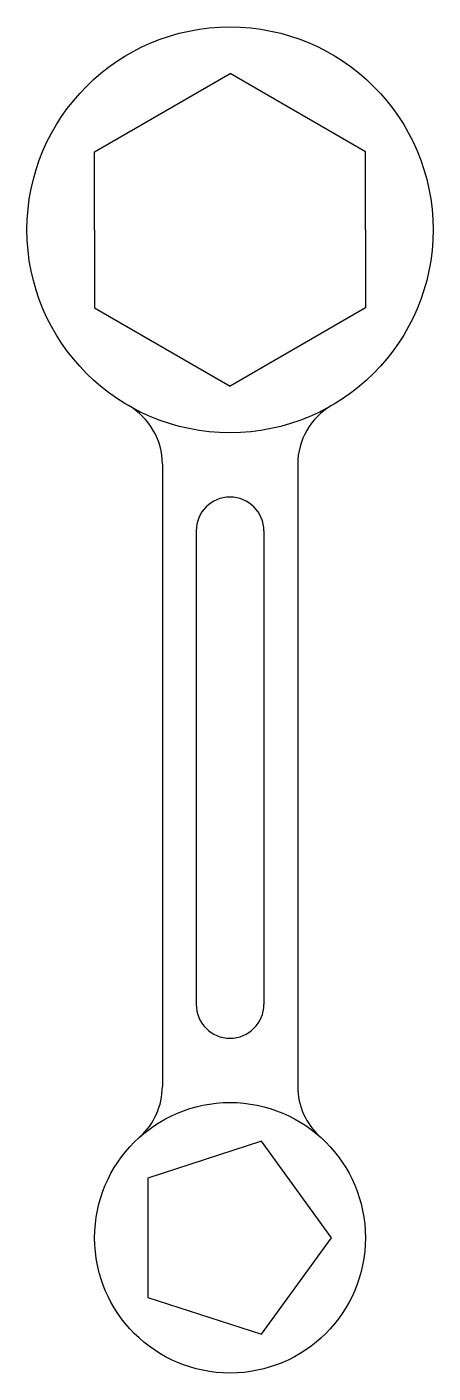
# Model space of a CAD drawing. Header units: millimetres. Extents: x 3165 to 3225, y 2360 to 2559.
import ezdxf

# ---------------------------------------------------------------- set-up
doc = ezdxf.new("R2010")
doc.units = ezdxf.units.MM

msp = doc.modelspace()

# ---------------------------------------------------------------- linework, layer by layer
for p, q in [((3175.37, 2540.68), (3195.37, 2552.22)), ((3215.37, 2540.68), (3195.37, 2552.22)), ((3175.37, 2529.13), (3175.37, 2540.68)), ((3215.37, 2529.13), (3215.37, 2540.68)), ((3175.37, 2529.13), (3175.37, 2517.58)), ((3215.37, 2529.13), (3215.37, 2517.58)), ((3175.37, 2517.58), (3195.37, 2506.03)), ((3215.37, 2517.58), (3195.37, 2506.03)), ((3185.37, 2494.49), (3185.37, 2402.49)), ((3205.37, 2494.49), (3205.37, 2402.49)), ((3190.37, 2484.63), (3190.37, 2414.63)), ((3200.37, 2484.63), (3200.37, 2414.63))]:
    msp.add_line(p, q)
msp.add_lwpolyline([(3210.37, 2380.13), (3200, 2394.39), (3183.23, 2388.94), (3183.23, 2371.31), (3200, 2365.86)], close=True)
for centre, radius in [((3195.37, 2529.13), 30), ((3195.37, 2380.13), 20)]:
    msp.add_circle(centre, radius)
for centre, radius, start, end in [((3175.37, 2494.49), 10, 0, 60), ((3215.37, 2494.49), 10, 120, 180), ((3195.37, 2484.63), 5, 0, 180), ((3195.37, 2414.63), 5, 180, 0), ((3175.37, 2402.49), 10, 311.8103, 0), ((3215.37, 2402.49), 10, 180, 228.1897)]:
    msp.add_arc(centre, radius, start, end)

doc.saveas('drawing.dxf')
